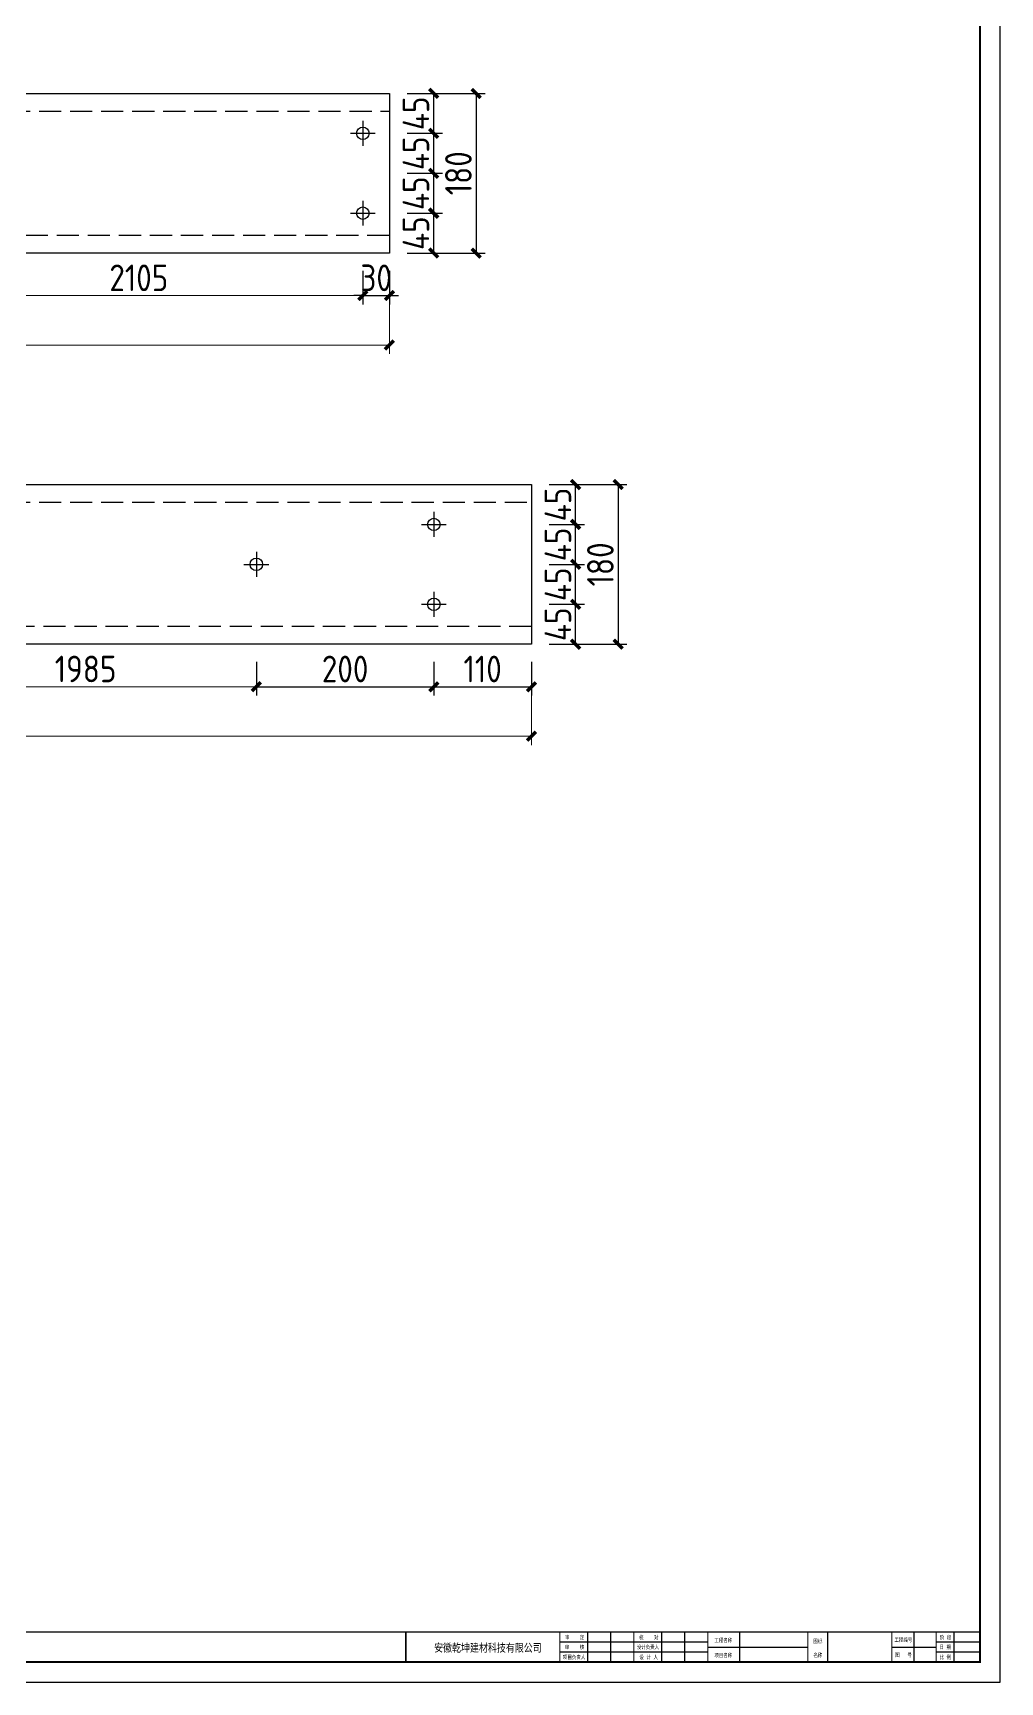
# Model space of a CAD drawing. Extents: x -196983 to 471790, y -783661 to 190401.
# Drawn here: x 333176 to 344076, y -106617 to -88033 of the extents above; entities that cross this region are included whole.
import ezdxf

# ---------------------------------------------------------------- set-up
doc = ezdxf.new("R2010")
doc.units = 0
doc.header["$LTSCALE"] = 1000
doc.header["$MEASUREMENT"] = 0
doc.linetypes.add('DASH', pattern=[0.35, 0.25, -0.1])
doc.layers.add('_TCH_MASK', color=7, linetype='Continuous')
doc.layers.add('PUB_TITLE', color=4, linetype='Continuous')
doc.styles.get("Standard").update_dxf_attribs({"font": 'gbenor.shx', "bigfont": 'gbcbig.shx'})
doc.styles.add('图框', font='')
doc.styles.get('图框').set_extended_font_data('SimSun')
doc.dimstyles.get("Standard").update_dxf_attribs({"dimscale": 100, "dimtxt": 3.5, "dimasz": 1, "dimexe": 2.5, "dimexo": 3, "dimgap": 1.5, "dimtad": 1, "dimdec": 0, "dimzin": 0, "dimdsep": 46, "dimtxsty": 'Standard', "dimblk": 'ARCHTICK', "dimcen": 0.09, "dimadec": 0, "dimazin": 0, "dimtfac": 1, "dimtdec": 0, "dimtix": 1, "dimtmove": 2, "dimatfit": 3, "dimfxl": 1, "dimtolj": 1, "dimtzin": 0, "dimarcsym": 0})

# ---------------------------------------------------------------- blocks, each defined once
blk = doc.blocks.new('_ArchTick')
at = {"color": 0, "linetype": 'ByBlock', "const_width": 0.4}
blk.add_lwpolyline([(-0.5, -0.5), (0.5, 0.5)], dxfattribs=at)
blk = doc.blocks.new('*D1474')
at = {"layer": '_TCH_MASK', "color": 0, "lineweight": -2}
for p, q in [((336894, -90714), (336894, -91093)), ((337194, -90714), (337194, -91093)), ((336894, -90993), (336794, -90993)), ((336894, -90993), (337194, -90993)), ((337194, -90993), (337294, -90993))]:
    blk.add_line(p, q, dxfattribs=at)
at = {"layer": 'Defpoints', "color": 0}
for p in [(336894, -90514), (337194, -90514), (337194, -90993)]:
    blk.add_point(p, dxfattribs=at)
at = {"layer": '_TCH_MASK', "color": 0, "lineweight": -2, "xscale": 100, "yscale": 100, "zscale": 100}
blk.add_blockref('_ArchTick', (336894, -90993), dxfattribs=at)
at = {"layer": '_TCH_MASK', "color": 0, "lineweight": -2, "xscale": 100, "yscale": 100, "zscale": 100, "rotation": 180}
blk.add_blockref('_ArchTick', (337194, -90993), dxfattribs=at)
at = {"layer": '_TCH_MASK', "color": 0, "lineweight": 15, "insert": (337044, -90793), "char_height": 300, "attachment_point": 5}
blk.add_mtext('\\A1;30', dxfattribs=at)
blk = doc.blocks.new('*D1358')
at = {"layer": '_TCH_MASK', "color": 0, "lineweight": -2}
for p, q in [((337394, -90064), (337792, -90064)), ((337692, -90514), (337692, -90064)), ((337394, -90514), (337792, -90514))]:
    blk.add_line(p, q, dxfattribs=at)
at = {"layer": 'Defpoints', "color": 0}
for p in [(337194, -90064), (337692, -90064), (337194, -90514)]:
    blk.add_point(p, dxfattribs=at)
at = {"layer": '_TCH_MASK', "color": 0, "lineweight": -2, "xscale": 100, "yscale": 100, "zscale": 100}
for p, rotation in [((337692, -90064), 90), ((337692, -90514), 270)]:
    blk.add_blockref('_ArchTick', p, dxfattribs=dict(at, rotation=rotation))
at = {"layer": '_TCH_MASK', "color": 0, "lineweight": 15, "insert": (337492, -90289), "char_height": 300, "attachment_point": 5, "rotation": 90}
blk.add_mtext('\\A1;45', dxfattribs=at)
blk = doc.blocks.new('*D1480')
at = {"layer": '_TCH_MASK', "color": 0, "lineweight": -2}
for p, q in [((337394, -89614), (337792, -89614)), ((337692, -90064), (337692, -89614)), ((337394, -90064), (337792, -90064))]:
    blk.add_line(p, q, dxfattribs=at)
at = {"layer": 'Defpoints', "color": 0}
for p in [(337194, -89614), (337692, -89614), (337194, -90064)]:
    blk.add_point(p, dxfattribs=at)
at = {"layer": '_TCH_MASK', "color": 0, "lineweight": -2, "xscale": 100, "yscale": 100, "zscale": 100}
for p, rotation in [((337692, -89614), 90), ((337692, -90064), 270)]:
    blk.add_blockref('_ArchTick', p, dxfattribs=dict(at, rotation=rotation))
at = {"layer": '_TCH_MASK', "color": 0, "lineweight": 15, "insert": (337492, -89839), "char_height": 300, "attachment_point": 5, "rotation": 90}
blk.add_mtext('\\A1;45', dxfattribs=at)
blk = doc.blocks.new('*D1481')
at = {"layer": '_TCH_MASK', "color": 0, "lineweight": -2}
for p, q in [((337394, -89164), (337792, -89164)), ((337692, -89614), (337692, -89164)), ((337394, -89614), (337792, -89614))]:
    blk.add_line(p, q, dxfattribs=at)
at = {"layer": 'Defpoints', "color": 0}
for p in [(337194, -89164), (337692, -89164), (337194, -89614)]:
    blk.add_point(p, dxfattribs=at)
at = {"layer": '_TCH_MASK', "color": 0, "lineweight": -2, "xscale": 100, "yscale": 100, "zscale": 100}
for p, rotation in [((337692, -89164), 90), ((337692, -89614), 270)]:
    blk.add_blockref('_ArchTick', p, dxfattribs=dict(at, rotation=rotation))
at = {"layer": '_TCH_MASK', "color": 0, "lineweight": 15, "insert": (337492, -89389), "char_height": 300, "attachment_point": 5, "rotation": 90}
blk.add_mtext('\\A1;45', dxfattribs=at)
blk = doc.blocks.new('*D1482')
at = {"layer": '_TCH_MASK', "color": 0, "lineweight": -2}
for p, q in [((337394, -88714), (337792, -88714)), ((337692, -89164), (337692, -88714)), ((337394, -89164), (337792, -89164))]:
    blk.add_line(p, q, dxfattribs=at)
at = {"layer": 'Defpoints', "color": 0}
for p in [(337194, -88714), (337692, -88714), (337194, -89164)]:
    blk.add_point(p, dxfattribs=at)
at = {"layer": '_TCH_MASK', "color": 0, "lineweight": -2, "xscale": 100, "yscale": 100, "zscale": 100}
for p, rotation in [((337692, -88714), 90), ((337692, -89164), 270)]:
    blk.add_blockref('_ArchTick', p, dxfattribs=dict(at, rotation=rotation))
at = {"layer": '_TCH_MASK', "color": 0, "lineweight": 15, "insert": (337492, -88939), "char_height": 300, "attachment_point": 5, "rotation": 90}
blk.add_mtext('\\A1;45', dxfattribs=at)
blk = doc.blocks.new('*D1483')
at = {"layer": '_TCH_MASK', "color": 0, "lineweight": -2}
for p, q in [((337394, -88714), (338271, -88714)), ((338171, -88714), (338171, -90514)), ((337394, -90514), (338271, -90514))]:
    blk.add_line(p, q, dxfattribs=at)
at = {"layer": 'Defpoints', "color": 0}
for p in [(337194, -88714), (337194, -90514), (338171, -90514)]:
    blk.add_point(p, dxfattribs=at)
at = {"layer": '_TCH_MASK', "color": 0, "lineweight": -2, "xscale": 100, "yscale": 100, "zscale": 100}
for p, rotation in [((338171, -88714), 90), ((338171, -90514), 270)]:
    blk.add_blockref('_ArchTick', p, dxfattribs=dict(at, rotation=rotation))
at = {"layer": '_TCH_MASK', "color": 0, "lineweight": 15, "insert": (337971, -89614), "char_height": 300, "attachment_point": 5, "rotation": 90}
blk.add_mtext('\\A1;180', dxfattribs=at)
blk = doc.blocks.new('*D1305')
at = {"layer": '_TCH_MASK', "color": 0, "lineweight": -2}
for p, q in [((335694, -95122), (335694, -95501)), ((337694, -95122), (337694, -95501)), ((335694, -95401), (337694, -95401))]:
    blk.add_line(p, q, dxfattribs=at)
at = {"layer": 'Defpoints', "color": 0}
for p in [(335694, -94922), (337694, -94922), (337694, -95401)]:
    blk.add_point(p, dxfattribs=at)
at = {"layer": '_TCH_MASK', "color": 0, "lineweight": -2, "xscale": 100, "yscale": 100, "zscale": 100, "rotation": 180}
blk.add_blockref('_ArchTick', (335694, -95401), dxfattribs=at)
at = {"layer": '_TCH_MASK', "color": 0, "lineweight": -2, "xscale": 100, "yscale": 100, "zscale": 100}
blk.add_blockref('_ArchTick', (337694, -95401), dxfattribs=at)
at = {"layer": '_TCH_MASK', "color": 0, "lineweight": 15, "insert": (336694, -95201), "char_height": 300, "attachment_point": 5}
blk.add_mtext('\\A1;200', dxfattribs=at)
blk = doc.blocks.new('*D1410')
at = {"layer": '_TCH_MASK', "color": 0, "lineweight": -2}
for p, q in [((337694, -95122), (337694, -95501)), ((338794, -95122), (338794, -95501)), ((337694, -95401), (338794, -95401))]:
    blk.add_line(p, q, dxfattribs=at)
at = {"layer": 'Defpoints', "color": 0}
for p in [(337694, -94922), (338794, -94922), (338794, -95401)]:
    blk.add_point(p, dxfattribs=at)
at = {"layer": '_TCH_MASK', "color": 0, "lineweight": -2, "xscale": 100, "yscale": 100, "zscale": 100, "rotation": 180}
blk.add_blockref('_ArchTick', (337694, -95401), dxfattribs=at)
at = {"layer": '_TCH_MASK', "color": 0, "lineweight": -2, "xscale": 100, "yscale": 100, "zscale": 100}
blk.add_blockref('_ArchTick', (338794, -95401), dxfattribs=at)
at = {"layer": '_TCH_MASK', "color": 0, "lineweight": 15, "insert": (338244, -95201), "char_height": 300, "attachment_point": 5}
blk.add_mtext('\\A1;110', dxfattribs=at)
blk = doc.blocks.new('*D1306')
at = {"layer": '_TCH_MASK', "color": 0, "lineweight": -2}
for p, q in [((338994, -94472), (339392, -94472)), ((339292, -94922), (339292, -94472)), ((338994, -94922), (339392, -94922))]:
    blk.add_line(p, q, dxfattribs=at)
at = {"layer": 'Defpoints', "color": 0}
for p in [(338794, -94472), (339292, -94472), (338794, -94922)]:
    blk.add_point(p, dxfattribs=at)
at = {"layer": '_TCH_MASK', "color": 0, "lineweight": -2, "xscale": 100, "yscale": 100, "zscale": 100}
for p, rotation in [((339292, -94472), 90), ((339292, -94922), 270)]:
    blk.add_blockref('_ArchTick', p, dxfattribs=dict(at, rotation=rotation))
at = {"layer": '_TCH_MASK', "color": 0, "lineweight": 15, "insert": (339092, -94697), "char_height": 300, "attachment_point": 5, "rotation": 90}
blk.add_mtext('\\A1;45', dxfattribs=at)
blk = doc.blocks.new('*D1411')
at = {"layer": '_TCH_MASK', "color": 0, "lineweight": -2}
for p, q in [((338994, -94022), (339392, -94022)), ((339292, -94472), (339292, -94022)), ((338994, -94472), (339392, -94472))]:
    blk.add_line(p, q, dxfattribs=at)
at = {"layer": 'Defpoints', "color": 0}
for p in [(338794, -94022), (339292, -94022), (338794, -94472)]:
    blk.add_point(p, dxfattribs=at)
at = {"layer": '_TCH_MASK', "color": 0, "lineweight": -2, "xscale": 100, "yscale": 100, "zscale": 100}
for p, rotation in [((339292, -94022), 90), ((339292, -94472), 270)]:
    blk.add_blockref('_ArchTick', p, dxfattribs=dict(at, rotation=rotation))
at = {"layer": '_TCH_MASK', "color": 0, "lineweight": 15, "insert": (339092, -94247), "char_height": 300, "attachment_point": 5, "rotation": 90}
blk.add_mtext('\\A1;45', dxfattribs=at)
blk = doc.blocks.new('*D1412')
at = {"layer": '_TCH_MASK', "color": 0, "lineweight": -2}
for p, q in [((338994, -93572), (339392, -93572)), ((339292, -94022), (339292, -93572)), ((338994, -94022), (339392, -94022))]:
    blk.add_line(p, q, dxfattribs=at)
at = {"layer": 'Defpoints', "color": 0}
for p in [(338794, -93572), (339292, -93572), (338794, -94022)]:
    blk.add_point(p, dxfattribs=at)
at = {"layer": '_TCH_MASK', "color": 0, "lineweight": -2, "xscale": 100, "yscale": 100, "zscale": 100}
for p, rotation in [((339292, -93572), 90), ((339292, -94022), 270)]:
    blk.add_blockref('_ArchTick', p, dxfattribs=dict(at, rotation=rotation))
at = {"layer": '_TCH_MASK', "color": 0, "lineweight": 15, "insert": (339092, -93797), "char_height": 300, "attachment_point": 5, "rotation": 90}
blk.add_mtext('\\A1;45', dxfattribs=at)
blk = doc.blocks.new('*D1413')
at = {"layer": '_TCH_MASK', "color": 0, "lineweight": -2}
for p, q in [((338994, -93122), (339392, -93122)), ((339292, -93572), (339292, -93122)), ((338994, -93572), (339392, -93572))]:
    blk.add_line(p, q, dxfattribs=at)
at = {"layer": 'Defpoints', "color": 0}
for p in [(338794, -93122), (339292, -93122), (338794, -93572)]:
    blk.add_point(p, dxfattribs=at)
at = {"layer": '_TCH_MASK', "color": 0, "lineweight": -2, "xscale": 100, "yscale": 100, "zscale": 100}
for p, rotation in [((339292, -93122), 90), ((339292, -93572), 270)]:
    blk.add_blockref('_ArchTick', p, dxfattribs=dict(at, rotation=rotation))
at = {"layer": '_TCH_MASK', "color": 0, "lineweight": 15, "insert": (339092, -93347), "char_height": 300, "attachment_point": 5, "rotation": 90}
blk.add_mtext('\\A1;45', dxfattribs=at)
blk = doc.blocks.new('*D1414')
at = {"layer": '_TCH_MASK', "color": 0, "lineweight": -2}
for p, q in [((338994, -93122), (339871, -93122)), ((339771, -93122), (339771, -94922)), ((338994, -94922), (339871, -94922))]:
    blk.add_line(p, q, dxfattribs=at)
at = {"layer": 'Defpoints', "color": 0}
for p in [(338794, -93122), (338794, -94922), (339771, -94922)]:
    blk.add_point(p, dxfattribs=at)
at = {"layer": '_TCH_MASK', "color": 0, "lineweight": -2, "xscale": 100, "yscale": 100, "zscale": 100}
for p, rotation in [((339771, -93122), 90), ((339771, -94922), 270)]:
    blk.add_blockref('_ArchTick', p, dxfattribs=dict(at, rotation=rotation))
at = {"layer": '_TCH_MASK', "color": 0, "lineweight": 15, "insert": (339571, -94022), "char_height": 300, "attachment_point": 5, "rotation": 90}
blk.add_mtext('\\A1;180', dxfattribs=at)
blk = doc.blocks.new('新块')
for p, q in [((-8240, 400), (-8240, 1000)), ((-7780, 400), (-7780, 1000)), ((-6760, 400), (-6760, 1000)), ((-6300, 400), (-6300, 1000)), ((-5200, 400), (-5200, 1000)), ((-3440, 400), (-3440, 1000)), ((-1720, 400), (-1720, 1000)), ((-920, 400), (-920, 1000)), ((-400, 400), (-400, 1000)), ((-5840, 800), (-8800, 800)), ((-5840, 700), (-3840, 700)), ((-2160, 700), (-1280, 700)), ((-400, 800), (-1280, 800)), ((-5840, 600), (-8800, 600)), ((-400, 600), (-1280, 600))]:
    blk.add_line(p, q)
for points, const_width in [([(-11880, 400), (-11880, 1000), (-400, 1000)], 32), ([(-8800, 400), (-8800, 1000)], 20), ([(-7320, 400), (-7320, 1000)], 20), ([(-5840, 400), (-5840, 1000)], 20), ([(-3840, 400), (-3840, 1000)], 20), ([(-2160, 400), (-2160, 1000)], 20), ([(-1280, 400), (-1280, 1000)], 20)]:
    blk.add_lwpolyline(points, dxfattribs=dict(const_width=const_width))
at = {"layer": 'PUB_TITLE'}
blk.add_lwpolyline([(-47560, 0), (0, 0), (0, 33640), (-47560, 33640)], close=True, dxfattribs=at)
at = {"layer": 'PUB_TITLE', "const_width": 40}
blk.add_lwpolyline([(-46560, 400), (-400, 400), (-400, 33240), (-46560, 33240)], close=True, dxfattribs=at)
at = {"layer": 'PUB_TITLE', "const_width": 32}
blk.add_lwpolyline([(-400, 1000), (-46560, 1000)], dxfattribs=at)
at = {"style": '图框', "width": 0.8}
for s, height, p in [('安徽乾坤建材科技有限公司', 160, (-11315, 604)), ('审    核', 80, (-8702, 659)), ('审    定', 80, (-8701, 854)), ('设计负责人', 80, (-7265, 659)), ('校    对', 80, (-7217, 851)), ('工程名称', 80, (-5712, 794)), ('图纸', 80, (-3732, 778)), ('工程编号', 80, (-2112, 803)), ('阶 段', 80, (-1205, 851)), ('日 期', 80, (-1212, 659)), ('项目负责人', 80, (-8739, 457)), ('设 计 人', 80, (-7213, 457)), ('项目名称', 80, (-5712, 494)), ('名称', 80, (-3732, 498)), ('图   号', 80, (-2098, 504)), ('比 例', 80, (-1211, 457))]:
    blk.add_text(s, height=height, dxfattribs=at).set_placement(p)
for tag, p in [('审定人', (-8147, 838)), ('审核人', (-8147, 641)), ('设计负责人', (-6745, 649)), ('校对', (-6621, 837)), ('工程名称', (-5026, 781)), ('图名', (-3347, 649)), ('日期', (-905, 632)), ('阶段', (-810, 832)), ('项目负责人', (-8228, 444)), ('设计人', (-6659, 447)), ('项目名称', (-5026, 479)), ('图号', (-1657, 502)), ('比例', (-810, 446))]:
    blk.add_attdef(tag, p, '', height=120)

msp = doc.modelspace()

# ---------------------------------------------------------------- linework, layer by layer
at = {"color": 3}
for p, q in [((318893.6, -88713.7), (337193.6, -88713.7)), ((337193.6, -88713.7), (337193.6, -90513.7)), ((337193.6, -90513.7), (318893.6, -90513.7)), ((318893.6, -93121.6), (338793.6, -93121.6)), ((338793.6, -93121.6), (338793.6, -94921.6)), ((338793.6, -94921.6), (318893.6, -94921.6))]:
    msp.add_line(p, q, dxfattribs=at)
at = {"color": 3, "linetype": 'DASH'}
for p, q in [((318893.6, -88913.7), (337193.6, -88913.7)), ((337193.6, -90313.7), (318893.6, -90313.7)), ((318893.6, -93321.6), (338793.6, -93321.6)), ((338793.6, -94721.6), (318893.6, -94721.6))]:
    msp.add_line(p, q, dxfattribs=at)
at = {"color": 1}
for p, q in [((336753.6, -89163.7), (337033.6, -89163.7)), ((336893.6, -89023.7), (336893.6, -89303.7)), ((336893.6, -89923.7), (336893.6, -90203.7)), ((336753.6, -90063.7), (337033.6, -90063.7)), ((337693.6, -93431.6), (337693.6, -93711.6)), ((337553.6, -93571.6), (337833.6, -93571.6)), ((335553.6, -94021.6), (335833.6, -94021.6)), ((335693.6, -93881.6), (335693.6, -94161.6)), ((337693.6, -94331.6), (337693.6, -94611.6)), ((337553.6, -94471.6), (337833.6, -94471.6))]:
    msp.add_line(p, q, dxfattribs=at)
for centre in [(336893.6, -89163.7), (336893.6, -90063.7), (337693.6, -93571.6), (335693.6, -94021.6), (337693.6, -94471.6)]:
    msp.add_circle(centre, 70, dxfattribs=at)
at = {"layer": '_TCH_MASK', "lineweight": 15}
for p, q in [((336893.6, -90713.7), (336893.6, -91092.6)), ((337193.6, -90713.7), (337193.6, -91649.7)), ((331843.6, -90992.6), (336893.6, -90992.6)), ((337193.6, -91549.7), (318893.6, -91549.7)), ((335693.6, -95121.6), (335693.6, -95500.5)), ((338793.6, -95121.6), (338793.6, -96057.7)), ((331843.6, -95400.5), (335693.6, -95400.5)), ((338793.6, -95957.7), (318893.6, -95957.7))]:
    msp.add_line(p, q, dxfattribs=at)

# ---------------------------------------------------------------- block references
at = {"layer": '_TCH_MASK', "color": 0, "lineweight": 15, "xscale": 0.5637161763734184, "yscale": 0.5637161763588665, "zscale": 0.5637161763684475}
msp.add_blockref('新块', (344075.6, -106617.4), dxfattribs=at)
at = {"layer": '_TCH_MASK', "lineweight": 15, "xscale": 100, "yscale": 100, "zscale": 100}
for p in [(336893.6, -90992.6), (337193.6, -91549.7), (335693.6, -95400.5), (338793.6, -95957.7)]:
    msp.add_blockref('_ArchTick', p, dxfattribs=at)

# ---------------------------------------------------------------- texts
at = {"layer": '_TCH_MASK', "lineweight": 15, "char_height": 300, "attachment_point": 5}
for s, insert in [('\\A1;2105', (334368.6, -90792.6)), ('\\A1;1985', (333768.6, -95200.5))]:
    msp.add_mtext(s, dxfattribs=dict(at, insert=insert))

# ---------------------------------------------------------------- dimensions: what is measured, and where the dimension line sits
at = {"layer": '_TCH_MASK', "lineweight": 15}
for base, p1, p2, picture, middle in [((337692.1, -88713.7), (337193.6, -89163.7), (337193.6, -88713.7), '*D1482', (337492.1, -88938.7)), ((338171.2, -90513.7), (337193.6, -88713.7), (337193.6, -90513.7), '*D1483', (337971.2, -89613.7)), ((337692.1, -89163.7), (337193.6, -89613.7), (337193.6, -89163.7), '*D1481', (337492.1, -89388.7)), ((337692.1, -89613.7), (337193.6, -90063.7), (337193.6, -89613.7), '*D1480', (337492.1, -89838.7)), ((337692.1, -90063.7), (337193.6, -90513.7), (337193.6, -90063.7), '*D1358', (337492.1, -90288.7)), ((339292.1, -93121.6), (338793.6, -93571.6), (338793.6, -93121.6), '*D1413', (339092.1, -93346.6)), ((339771.2, -94921.6), (338793.6, -93121.6), (338793.6, -94921.6), '*D1414', (339571.2, -94021.6)), ((339292.1, -93571.6), (338793.6, -94021.6), (338793.6, -93571.6), '*D1412', (339092.1, -93796.6)), ((339292.1, -94021.6), (338793.6, -94471.6), (338793.6, -94021.6), '*D1411', (339092.1, -94246.6)), ((339292.1, -94471.6), (338793.6, -94921.6), (338793.6, -94471.6), '*D1306', (339092.1, -94696.6))]:
    dim = msp.add_linear_dim(base=base, p1=p1, p2=p2, angle=90, dimstyle='Standard', override={"dimtxt": 3, "dimexe": 1, "dimexo": 2, "dimgap": 0.5, "dimlfac": 0.1}, dxfattribs=at)
    dim.commit()
    dim.dimension.update_dxf_attribs({"geometry": picture, "text_midpoint": middle})
for base, p1, p2, picture, middle in [((337193.6, -90992.6), (336893.6, -90513.7), (337193.6, -90513.7), '*D1474', (337043.6, -90792.6)), ((337693.6, -95400.5), (335693.6, -94921.6), (337693.6, -94921.6), '*D1305', (336693.6, -95200.5)), ((338793.6, -95400.5), (337693.6, -94921.6), (338793.6, -94921.6), '*D1410', (338243.6, -95200.5))]:
    dim = msp.add_linear_dim(base=base, p1=p1, p2=p2, dimstyle='Standard', override={"dimtxt": 3, "dimexe": 1, "dimexo": 2, "dimgap": 0.5, "dimlfac": 0.1}, dxfattribs=at)
    dim.commit()
    dim.dimension.update_dxf_attribs({"geometry": picture, "text_midpoint": middle})

doc.saveas('drawing.dxf')
